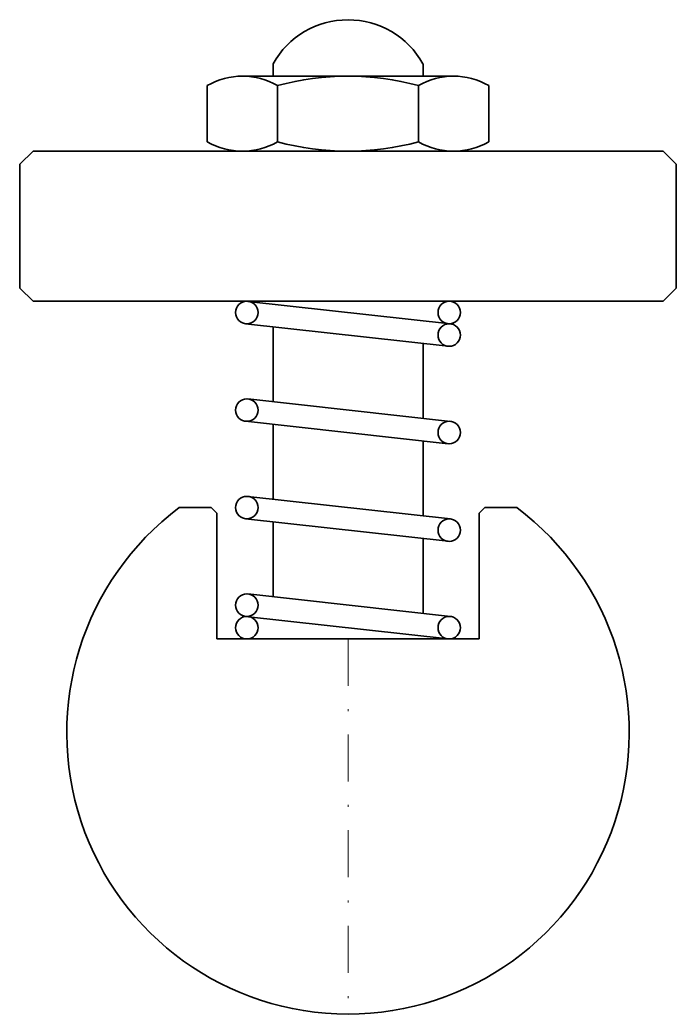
# Model space of a CAD drawing. Header units: millimetres. Extents: x -17.5 to 17.5, y 0 to 53.
import ezdxf

# ---------------------------------------------------------------- set-up
doc = ezdxf.new("R2010")
doc.units = ezdxf.units.MM
doc.header["$LTSCALE"] = 5
doc.linetypes.add('AUSGEZOGEN', pattern=[0])
doc.linetypes.add('DASHDOT', pattern=[1, 0.5, -0.25, 0, -0.25])
doc.layers.add('2', color=7, linetype='Continuous')

# ---------------------------------------------------------------- blocks, each defined once
blk = doc.blocks.new('40_001_011_nNn01')
at = {"layer": '2', "color": 7, "linetype": 'AUSGEZOGEN', "lineweight": 35}
for p, q in [((-4, 50.665), (-4, 50)), ((4, 50.665), (4, 50)), ((-5.629, 50), (5.629, 50)), ((-7.506, 46.5), (-7.506, 49.5)), ((-3.753, 46.5), (-3.753, 49.5)), ((3.753, 46.5), (3.753, 49.5)), ((7.506, 46.5), (7.506, 49.5)), ((-17.5, 45.3), (-16.8, 46)), ((16.8, 46), (-16.8, 46)), ((17.5, 45.3), (16.8, 46)), ((-17.5, 45.3), (-17.5, 38.7)), ((17.5, 38.7), (17.5, 45.3)), ((-16.8, 38), (-17.5, 38.7)), ((16.8, 38), (17.5, 38.7)), ((-16.8, 38), (16.8, 38)), ((-5.334, 37.996), (5.466, 36.796)), ((-5.466, 36.804), (5.334, 35.604)), ((-4, 36.641), (-4, 32.648)), ((4, 35.752), (4, 31.759)), ((-5.334, 32.796), (5.466, 31.596)), ((-5.466, 31.604), (5.334, 30.404)), ((-4, 31.441), (-4, 27.448)), ((4, 30.552), (4, 26.559)), ((-5.334, 27.596), (5.466, 26.396)), ((-5.466, 26.404), (5.334, 25.204)), ((-4, 26.241), (-4, 22.248)), ((4, 25.352), (4, 21.359)), ((-5.334, 22.396), (5.466, 21.196)), ((-5.466, 21.204), (5.334, 20.004))]:
    blk.add_line(p, q, dxfattribs=at)
for centre in [(-5.4, 37.4), (5.4, 37.4), (5.4, 36.2), (-5.4, 32.2), (5.4, 31), (-5.4, 27), (5.4, 25.8), (-5.4, 21.8), (-5.4, 20.6), (5.4, 20.6)]:
    blk.add_circle(centre, 0.6, dxfattribs=at)
for centre, radius, start, end in [((0, 48.407), 4.593, 29.4467, 150.5533), ((-5.629, 46.229), 3.771, 60.1583, 119.8417), ((0, 35.667), 14.333, 74.8218, 105.1782), ((5.629, 46.229), 3.771, 60.1583, 119.8417), ((-5.629, 49.771), 3.771, 240.1583, 299.8417), ((0, 60.333), 14.333, 254.8218, 285.1782), ((5.629, 49.771), 3.771, 240.1583, 299.8417)]:
    blk.add_arc(centre, radius, start, end, dxfattribs=at)
blk = doc.blocks.new('40002_011_nNn00')
blk.add_blockref('40_001_011_nNn01', (0, 0))

msp = doc.modelspace()

# ---------------------------------------------------------------- linework, layer by layer
at = {"layer": '2', "color": 7, "linetype": 'AUSGEZOGEN', "lineweight": 35}
for p, q in [((-7.3, 27), (-9, 27)), ((-7, 26.7), (-7.3, 27)), ((-7, 20), (-7, 26.7)), ((7.3, 27), (7, 26.7)), ((7, 26.7), (7, 20)), ((9, 27), (7.3, 27)), ((7, 20), (-7, 20))]:
    msp.add_line(p, q, dxfattribs=at)
at = {"layer": '2', "color": 7, "linetype": 'DASHDOT', "lineweight": 18}
msp.add_line((0, 20), (0, 0), dxfattribs=at)
at = {"layer": '2', "color": 7, "linetype": 'AUSGEZOGEN', "lineweight": 35}
msp.add_arc((0, 15), 15, 126.8699, 53.1301, dxfattribs=at)

# ---------------------------------------------------------------- block references
msp.add_blockref('40002_011_nNn00', (0, 0))

doc.saveas('drawing.dxf')
